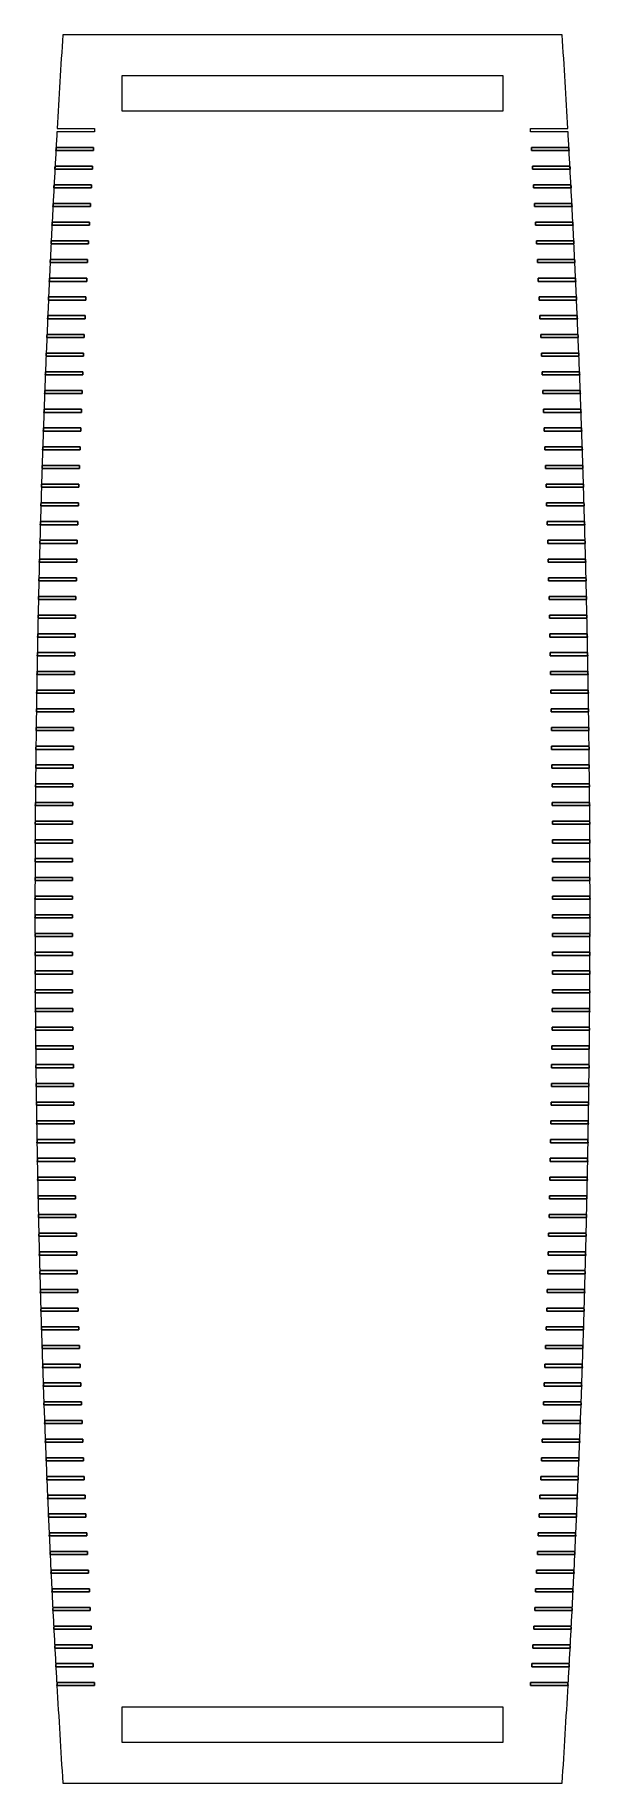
# Model space of a CAD drawing. Header units: millimetres. Extents: x -44 to 44, y -140 to 140.
import ezdxf

# ---------------------------------------------------------------- set-up
doc = ezdxf.new("R2010")
doc.units = ezdxf.units.MM

msp = doc.modelspace()

# ---------------------------------------------------------------- linework, layer by layer
at = {"color": 1, "lineweight": 0}
msp.add_lwpolyline([(40.93, 124.5), (34.93, 124.5), (34.93, 125), (40.91, 125, 0.001708), (40, 140), (-40, 140, 0.001708), (-40.91, 125), (-34.93, 125), (-34.93, 124.5), (-40.93, 124.5, 0.000341), (-41.1, 121.5, 0.000341), (-41.26, 118.51, 0.000341), (-41.42, 115.51, 0.000341), (-41.58, 112.52, 0.000341), (-41.73, 109.52, 0.000341), (-41.88, 106.52, 0.000341), (-42.02, 103.53, 0.000341), (-42.16, 100.53, 0.000341), (-42.3, 97.53, 0.000341), (-42.43, 94.54, 0.000341), (-42.55, 91.54, 0.000341), (-42.68, 88.54, 0.000341), (-42.8, 85.54, 0.000341), (-42.91, 82.55, 0.000341), (-43.02, 79.55, 0.000341), (-43.13, 76.55, 0.000341), (-43.23, 73.55, 0.000341), (-43.33, 70.55, 0.000341), (-43.42, 67.56, 0.000341), (-43.51, 64.56, 0.000341), (-43.6, 61.56, 0.000341), (-43.68, 58.56, 0.000341), (-43.76, 55.56, 0.000341), (-43.83, 52.56, 0.000341), (-43.9, 49.56, 0.000341), (-43.97, 46.56, 0.000341), (-44.03, 43.56, 0.000341), (-44.09, 40.56, 0.000341), (-44.14, 37.56, 0.000341), (-44.19, 34.57, 0.000341), (-44.23, 31.57, 0.000341), (-44.27, 28.57, 0.000341), (-44.31, 25.57, 0.000341), (-44.34, 22.57, 0.000341), (-44.37, 19.57, 0.000341), (-44.4, 16.57, 0.000341), (-44.42, 13.57, 0.000341), (-44.43, 10.57, 0.000341), (-44.45, 7.57, 0.000341), (-44.45, 4.57, 0.000341), (-44.46, 1.57, 0.000341), (-44.46, -1.43, 0.000341), (-44.45, -4.43, 0.000341), (-44.45, -7.43, 0.000341), (-44.43, -10.43, 0.000341), (-44.42, -13.43, 0.000341), (-44.4, -16.43, 0.000341), (-44.37, -19.43, 0.000341), (-44.34, -22.43, 0.000341), (-44.31, -25.43, 0.000341), (-44.28, -28.43, 0.000341), (-44.23, -31.43, 0.000341), (-44.19, -34.43, 0.000341), (-44.14, -37.43, 0.000341), (-44.09, -40.43, 0.000341), (-44.03, -43.43, 0.000341), (-43.97, -46.43, 0.000341), (-43.9, -49.43, 0.000341), (-43.83, -52.43, 0.000341), (-43.76, -55.43, 0.000341), (-43.68, -58.43, 0.000341), (-43.6, -61.43, 0.000341), (-43.52, -64.42, 0.000341), (-43.43, -67.42, 0.000341), (-43.33, -70.42, 0.000341), (-43.23, -73.42, 0.000341), (-43.13, -76.42, 0.000341), (-43.03, -79.42, 0.000341), (-42.91, -82.41, 0.000341), (-42.8, -85.41, 0.000341), (-42.68, -88.41, 0.000341), (-42.56, -91.41, 0.000341), (-42.43, -94.4, 0.000341), (-42.3, -97.4, 0.000341), (-42.17, -100.4, 0.000341), (-42.03, -103.4, 0.000341), (-41.89, -106.39, 0.000341), (-41.74, -109.39, 0.000341), (-41.59, -112.38, 0.000341), (-41.43, -115.38, 0.000341), (-41.27, -118.38, 0.000341), (-41.11, -121.37, 0.000341), (-40.94, -124.37, 0.00178), (-40, -140), (40, -140, 0.00178), (40.94, -124.37, 0.000341), (41.11, -121.37, 0.000341), (41.27, -118.38, 0.000341), (41.43, -115.38, 0.000341), (41.59, -112.38, 0.000341), (41.74, -109.39, 0.000341), (41.89, -106.39, 0.000341), (42.03, -103.4, 0.000341), (42.17, -100.4, 0.000341), (42.3, -97.4, 0.000341), (42.43, -94.4, 0.000341), (42.56, -91.41, 0.000341), (42.68, -88.41, 0.000341), (42.8, -85.41, 0.000341), (42.91, -82.41, 0.000341), (43.03, -79.42, 0.000341), (43.13, -76.42, 0.000341), (43.23, -73.42, 0.000341), (43.33, -70.42, 0.000341), (43.43, -67.42, 0.000341), (43.52, -64.42, 0.000341), (43.6, -61.43, 0.000341), (43.68, -58.43, 0.000341), (43.76, -55.43, 0.000341), (43.83, -52.43, 0.000341), (43.9, -49.43, 0.000341), (43.97, -46.43, 0.000341), (44.03, -43.43, 0.000341), (44.09, -40.43, 0.000341), (44.14, -37.43, 0.000341), (44.19, -34.43, 0.000341), (44.23, -31.43, 0.000341), (44.28, -28.43, 0.000341), (44.31, -25.43, 0.000341), (44.34, -22.43, 0.000341), (44.37, -19.43, 0.000341), (44.4, -16.43, 0.000341), (44.42, -13.43, 0.000341), (44.43, -10.43, 0.000341), (44.45, -7.43, 0.000341), (44.45, -4.43, 0.000341), (44.46, -1.43, 0.000341), (44.46, 1.57, 0.000341), (44.45, 4.57, 0.000341), (44.45, 7.57, 0.000341), (44.43, 10.57, 0.000341), (44.42, 13.57, 0.000341), (44.4, 16.57, 0.000341), (44.37, 19.57, 0.000341), (44.34, 22.57, 0.000341), (44.31, 25.57, 0.000341), (44.27, 28.57, 0.000341), (44.23, 31.57, 0.000341), (44.19, 34.57, 0.000341), (44.14, 37.56, 0.000341), (44.09, 40.56, 0.000341), (44.03, 43.56, 0.000341), (43.97, 46.56, 0.000341), (43.9, 49.56, 0.000341), (43.83, 52.56, 0.000341), (43.76, 55.56, 0.000341), (43.68, 58.56, 0.000341), (43.6, 61.56, 0.000341), (43.51, 64.56, 0.000341), (43.42, 67.56, 0.000341), (43.33, 70.55, 0.000341), (43.23, 73.55, 0.000341), (43.13, 76.55, 0.000341), (43.02, 79.55, 0.000341), (42.91, 82.55, 0.000341), (42.8, 85.54, 0.000341), (42.68, 88.54, 0.000341), (42.55, 91.54, 0.000341), (42.43, 94.54, 0.000341), (42.3, 97.53, 0.000341), (42.16, 100.53, 0.000341), (42.02, 103.53, 0.000341), (41.88, 106.52, 0.000341), (41.73, 109.52, 0.000341), (41.58, 112.52, 0.000341), (41.42, 115.51, 0.000341), (41.26, 118.51, 0.000341), (41.1, 121.5, 0.000341)], format="xyb", close=True, dxfattribs=at)
for points in [[(41.1, 121.5, 0.000341), (40.93, 124.5), (34.93, 124.5), (34.93, 125), (40.91, 125, 0.001708), (40, 140), (-40, 140, 0.001708), (-40.91, 125), (-34.93, 125), (-34.93, 124.5), (-40.93, 124.5, 0.000341), (-41.1, 121.5)], [(-40.94, -124.37, 0.00178), (-40, -140), (40, -140, 0.00178), (40.94, -124.37)]]:
    msp.add_lwpolyline(points, format="xyb", dxfattribs=at)
at = {"color": 2, "lineweight": 0}
for points in [[(-30.5, 127.8), (-30.5, 133.5), (30.5, 133.5), (30.5, 127.8)], [(-30.5, -133.5), (-30.5, -127.8), (30.5, -127.8), (30.5, -133.5)]]:
    msp.add_lwpolyline(points, close=True, dxfattribs=at)
at = {"color": 5, "lineweight": 0}
for points in [[(-41.1, 121.5), (-35.1, 121.5), (-35.1, 122), (-41.07, 122, 0.000057)], [(-41.07, 122), (-35.1, 122), (-35.1, 121.5), (-41.1, 121.5, -0.000057)], [(41.1, 121.5, 0.000057), (41.07, 122), (35.1, 122), (35.1, 121.5)], [(35.1, 121.5), (35.1, 122), (41.07, 122, -0.000057), (41.1, 121.5)], [(-41.26, 118.51), (-35.26, 118.51), (-35.26, 119.01), (-41.24, 119.01, 0.000057)], [(-41.24, 119.01), (-35.26, 119.01), (-35.26, 118.51), (-41.26, 118.51, -0.000057)], [(41.26, 118.51, 0.000057), (41.24, 119.01), (35.26, 119.01), (35.26, 118.51)], [(35.26, 118.51), (35.26, 119.01), (41.24, 119.01, -0.000057), (41.26, 118.51)], [(-41.42, 115.51), (-35.42, 115.51), (-35.42, 116.01), (-41.4, 116.01, 0.000057)], [(-41.4, 116.01), (-35.42, 116.01), (-35.42, 115.51), (-41.42, 115.51, -0.000057)], [(41.42, 115.51, 0.000057), (41.4, 116.01), (35.42, 116.01), (35.42, 115.51)], [(35.42, 115.51), (35.42, 116.01), (41.4, 116.01, -0.000057), (41.42, 115.51)], [(-41.58, 112.52), (-35.58, 112.52), (-35.58, 113.02), (-41.55, 113.02, 0.000057)], [(-41.55, 113.02), (-35.58, 113.02), (-35.58, 112.52), (-41.58, 112.52, -0.000057)], [(41.58, 112.52, 0.000057), (41.55, 113.02), (35.58, 113.02), (35.58, 112.52)], [(35.58, 112.52), (35.58, 113.02), (41.55, 113.02, -0.000057), (41.58, 112.52)], [(-41.73, 109.52), (-35.73, 109.52), (-35.73, 110.02), (-41.7, 110.02, 0.000057)], [(-41.7, 110.02), (-35.73, 110.02), (-35.73, 109.52), (-41.73, 109.52, -0.000057)], [(41.73, 109.52, 0.000057), (41.7, 110.02), (35.73, 110.02), (35.73, 109.52)], [(35.73, 109.52), (35.73, 110.02), (41.7, 110.02, -0.000057), (41.73, 109.52)], [(-41.88, 106.52), (-35.88, 106.52), (-35.88, 107.02), (-41.85, 107.02, 0.000057)], [(-41.85, 107.02), (-35.88, 107.02), (-35.88, 106.52), (-41.88, 106.52, -0.000057)], [(41.88, 106.52, 0.000057), (41.85, 107.02), (35.88, 107.02), (35.88, 106.52)], [(35.88, 106.52), (35.88, 107.02), (41.85, 107.02, -0.000057), (41.88, 106.52)], [(-42.02, 103.53), (-36.02, 103.53), (-36.02, 104.03), (-41.99, 104.03, 0.000057)], [(-41.99, 104.03), (-36.02, 104.03), (-36.02, 103.53), (-42.02, 103.53, -0.000057)], [(42.02, 103.53, 0.000057), (41.99, 104.03), (36.02, 104.03), (36.02, 103.53)], [(36.02, 103.53), (36.02, 104.03), (41.99, 104.03, -0.000057), (42.02, 103.53)], [(-42.16, 100.53), (-36.16, 100.53), (-36.16, 101.03), (-42.13, 101.03, 0.000057)], [(-42.13, 101.03), (-36.16, 101.03), (-36.16, 100.53), (-42.16, 100.53, -0.000057)], [(42.16, 100.53, 0.000057), (42.13, 101.03), (36.16, 101.03), (36.16, 100.53)], [(36.16, 100.53), (36.16, 101.03), (42.13, 101.03, -0.000057), (42.16, 100.53)], [(-42.3, 97.53), (-36.3, 97.53), (-36.3, 98.03), (-42.27, 98.03, 0.000057)], [(-42.27, 98.03), (-36.3, 98.03), (-36.3, 97.53), (-42.3, 97.53, -0.000057)], [(42.3, 97.53, 0.000057), (42.27, 98.03), (36.3, 98.03), (36.3, 97.53)], [(36.3, 97.53), (36.3, 98.03), (42.27, 98.03, -0.000057), (42.3, 97.53)], [(-42.43, 94.54), (-36.43, 94.54), (-36.43, 95.04), (-42.4, 95.04, 0.000057)], [(-42.4, 95.04), (-36.43, 95.04), (-36.43, 94.54), (-42.43, 94.54, -0.000057)], [(42.43, 94.54, 0.000057), (42.4, 95.04), (36.43, 95.04), (36.43, 94.54)], [(36.43, 94.54), (36.43, 95.04), (42.4, 95.04, -0.000057), (42.43, 94.54)], [(-42.55, 91.54), (-36.55, 91.54), (-36.55, 92.04), (-42.53, 92.04, 0.000057)], [(-42.53, 92.04), (-36.55, 92.04), (-36.55, 91.54), (-42.55, 91.54, -0.000057)], [(42.55, 91.54, 0.000057), (42.53, 92.04), (36.55, 92.04), (36.55, 91.54)], [(36.55, 91.54), (36.55, 92.04), (42.53, 92.04, -0.000057), (42.55, 91.54)], [(-42.68, 88.54), (-36.68, 88.54), (-36.68, 89.04), (-42.65, 89.04, 0.000057)], [(-42.65, 89.04), (-36.68, 89.04), (-36.68, 88.54), (-42.68, 88.54, -0.000057)], [(42.68, 88.54, 0.000057), (42.65, 89.04), (36.68, 89.04), (36.68, 88.54)], [(36.68, 88.54), (36.68, 89.04), (42.65, 89.04, -0.000057), (42.68, 88.54)], [(-42.8, 85.54), (-36.8, 85.54), (-36.8, 86.04), (-42.77, 86.04, 0.000057)], [(-42.77, 86.04), (-36.8, 86.04), (-36.8, 85.54), (-42.8, 85.54, -0.000057)], [(42.8, 85.54, 0.000057), (42.77, 86.04), (36.8, 86.04), (36.8, 85.54)], [(36.8, 85.54), (36.8, 86.04), (42.77, 86.04, -0.000057), (42.8, 85.54)], [(-42.91, 82.55), (-36.91, 82.55), (-36.91, 83.05), (-42.88, 83.05, 0.000057)], [(-42.88, 83.05), (-36.91, 83.05), (-36.91, 82.55), (-42.91, 82.55, -0.000057)], [(42.91, 82.55, 0.000057), (42.88, 83.05), (36.91, 83.05), (36.91, 82.55)], [(36.91, 82.55), (36.91, 83.05), (42.88, 83.05, -0.000057), (42.91, 82.55)], [(-43.02, 79.55), (-37.02, 79.55), (-37.02, 80.05), (-42.99, 80.05, 0.000057)], [(-42.99, 80.05), (-37.02, 80.05), (-37.02, 79.55), (-43.02, 79.55, -0.000057)], [(43.02, 79.55, 0.000057), (42.99, 80.05), (37.02, 80.05), (37.02, 79.55)], [(37.02, 79.55), (37.02, 80.05), (42.99, 80.05, -0.000057), (43.02, 79.55)], [(-43.13, 76.55), (-37.13, 76.55), (-37.13, 77.05), (-43.1, 77.05, 0.000057)], [(-43.1, 77.05), (-37.13, 77.05), (-37.13, 76.55), (-43.13, 76.55, -0.000057)], [(43.13, 76.55, 0.000057), (43.1, 77.05), (37.13, 77.05), (37.13, 76.55)], [(37.13, 76.55), (37.13, 77.05), (43.1, 77.05, -0.000057), (43.13, 76.55)], [(-43.23, 73.55), (-37.23, 73.55), (-37.23, 74.05), (-43.2, 74.05, 0.000057)], [(-43.2, 74.05), (-37.23, 74.05), (-37.23, 73.55), (-43.23, 73.55, -0.000057)], [(43.23, 73.55, 0.000057), (43.2, 74.05), (37.23, 74.05), (37.23, 73.55)], [(37.23, 73.55), (37.23, 74.05), (43.2, 74.05, -0.000057), (43.23, 73.55)], [(-43.33, 70.55), (-37.33, 70.55), (-37.33, 71.05), (-43.3, 71.05, 0.000057)], [(-43.3, 71.05), (-37.33, 71.05), (-37.33, 70.55), (-43.33, 70.55, -0.000057)], [(43.33, 70.55, 0.000057), (43.3, 71.05), (37.33, 71.05), (37.33, 70.55)], [(37.33, 70.55), (37.33, 71.05), (43.3, 71.05, -0.000057), (43.33, 70.55)], [(-43.42, 67.56), (-37.42, 67.56), (-37.42, 68.06), (-43.39, 68.06, 0.000057)], [(-43.39, 68.06), (-37.42, 68.06), (-37.42, 67.56), (-43.42, 67.56, -0.000057)], [(43.42, 67.56, 0.000057), (43.39, 68.06), (37.42, 68.06), (37.42, 67.56)], [(37.42, 67.56), (37.42, 68.06), (43.39, 68.06, -0.000057), (43.42, 67.56)], [(-43.51, 64.56), (-37.51, 64.56), (-37.51, 65.06), (-43.48, 65.06, 0.000057)], [(-43.48, 65.06), (-37.51, 65.06), (-37.51, 64.56), (-43.51, 64.56, -0.000057)], [(43.51, 64.56, 0.000057), (43.48, 65.06), (37.51, 65.06), (37.51, 64.56)], [(37.51, 64.56), (37.51, 65.06), (43.48, 65.06, -0.000057), (43.51, 64.56)], [(-43.6, 61.56), (-37.6, 61.56), (-37.6, 62.06), (-43.57, 62.06, 0.000057)], [(-43.57, 62.06), (-37.6, 62.06), (-37.6, 61.56), (-43.6, 61.56, -0.000057)], [(43.6, 61.56, 0.000057), (43.57, 62.06), (37.6, 62.06), (37.6, 61.56)], [(37.6, 61.56), (37.6, 62.06), (43.57, 62.06, -0.000057), (43.6, 61.56)], [(-43.68, 58.56), (-37.68, 58.56), (-37.68, 59.06), (-43.65, 59.06, 0.000057)], [(-43.65, 59.06), (-37.68, 59.06), (-37.68, 58.56), (-43.68, 58.56, -0.000057)], [(43.68, 58.56, 0.000057), (43.65, 59.06), (37.68, 59.06), (37.68, 58.56)], [(37.68, 58.56), (37.68, 59.06), (43.65, 59.06, -0.000057), (43.68, 58.56)], [(-43.76, 55.56), (-37.76, 55.56), (-37.76, 56.06), (-43.73, 56.06, 0.000057)], [(-43.73, 56.06), (-37.76, 56.06), (-37.76, 55.56), (-43.76, 55.56, -0.000057)], [(43.76, 55.56, 0.000057), (43.73, 56.06), (37.76, 56.06), (37.76, 55.56)], [(37.76, 55.56), (37.76, 56.06), (43.73, 56.06, -0.000057), (43.76, 55.56)], [(-43.83, 52.56), (-37.83, 52.56), (-37.83, 53.06), (-43.8, 53.06, 0.000057)], [(-43.8, 53.06), (-37.83, 53.06), (-37.83, 52.56), (-43.83, 52.56, -0.000057)], [(43.83, 52.56, 0.000057), (43.8, 53.06), (37.83, 53.06), (37.83, 52.56)], [(37.83, 52.56), (37.83, 53.06), (43.8, 53.06, -0.000057), (43.83, 52.56)], [(-43.9, 49.56), (-37.9, 49.56), (-37.9, 50.06), (-43.87, 50.06, 0.000057)], [(-43.87, 50.06), (-37.9, 50.06), (-37.9, 49.56), (-43.9, 49.56, -0.000057)], [(43.9, 49.56, 0.000057), (43.87, 50.06), (37.9, 50.06), (37.9, 49.56)], [(37.9, 49.56), (37.9, 50.06), (43.87, 50.06, -0.000057), (43.9, 49.56)], [(-43.97, 46.56), (-37.97, 46.56), (-37.97, 47.06), (-43.94, 47.06, 0.000057)], [(-43.94, 47.06), (-37.97, 47.06), (-37.97, 46.56), (-43.97, 46.56, -0.000057)], [(43.97, 46.56, 0.000057), (43.94, 47.06), (37.97, 47.06), (37.97, 46.56)], [(37.97, 46.56), (37.97, 47.06), (43.94, 47.06, -0.000057), (43.97, 46.56)], [(-44.03, 43.56), (-38.03, 43.56), (-38.03, 44.06), (-44, 44.06, 0.000057)], [(-44, 44.06), (-38.03, 44.06), (-38.03, 43.56), (-44.03, 43.56, -0.000057)], [(44.03, 43.56, 0.000057), (44, 44.06), (38.03, 44.06), (38.03, 43.56)], [(38.03, 43.56), (38.03, 44.06), (44, 44.06, -0.000057), (44.03, 43.56)], [(-44.09, 40.56), (-38.09, 40.56), (-38.09, 41.06), (-44.06, 41.06, 0.000057)], [(-44.06, 41.06), (-38.09, 41.06), (-38.09, 40.56), (-44.09, 40.56, -0.000057)], [(44.09, 40.56, 0.000057), (44.06, 41.06), (38.09, 41.06), (38.09, 40.56)], [(38.09, 40.56), (38.09, 41.06), (44.06, 41.06, -0.000057), (44.09, 40.56)], [(-44.14, 37.56), (-38.14, 37.56), (-38.14, 38.06), (-44.11, 38.06, 0.000057)], [(-44.11, 38.06), (-38.14, 38.06), (-38.14, 37.56), (-44.14, 37.56, -0.000057)], [(44.14, 37.56, 0.000057), (44.11, 38.06), (38.14, 38.06), (38.14, 37.56)], [(38.14, 37.56), (38.14, 38.06), (44.11, 38.06, -0.000057), (44.14, 37.56)], [(-44.19, 34.57), (-38.19, 34.57), (-38.19, 35.07), (-44.16, 35.07, 0.000057)], [(-44.16, 35.07), (-38.19, 35.07), (-38.19, 34.57), (-44.19, 34.57, -0.000057)], [(44.19, 34.57, 0.000057), (44.16, 35.07), (38.19, 35.07), (38.19, 34.57)], [(38.19, 34.57), (38.19, 35.07), (44.16, 35.07, -0.000057), (44.19, 34.57)], [(-44.23, 31.57), (-38.23, 31.57), (-38.23, 32.07), (-44.2, 32.07, 0.000057)], [(-44.2, 32.07), (-38.23, 32.07), (-38.23, 31.57), (-44.23, 31.57, -0.000057)], [(44.23, 31.57, 0.000057), (44.2, 32.07), (38.23, 32.07), (38.23, 31.57)], [(38.23, 31.57), (38.23, 32.07), (44.2, 32.07, -0.000057), (44.23, 31.57)], [(-44.27, 28.57), (-38.27, 28.57), (-38.27, 29.07), (-44.25, 29.07, 0.000057)], [(-44.25, 29.07), (-38.27, 29.07), (-38.27, 28.57), (-44.27, 28.57, -0.000057)], [(44.27, 28.57, 0.000057), (44.25, 29.07), (38.27, 29.07), (38.27, 28.57)], [(38.27, 28.57), (38.27, 29.07), (44.25, 29.07, -0.000057), (44.27, 28.57)], [(-44.31, 25.57), (-38.31, 25.57), (-38.31, 26.07), (-44.28, 26.07, 0.000057)], [(-44.28, 26.07), (-38.31, 26.07), (-38.31, 25.57), (-44.31, 25.57, -0.000057)], [(44.31, 25.57, 0.000057), (44.28, 26.07), (38.31, 26.07), (38.31, 25.57)], [(38.31, 25.57), (38.31, 26.07), (44.28, 26.07, -0.000057), (44.31, 25.57)], [(-44.34, 22.57), (-38.34, 22.57), (-38.34, 23.07), (-44.31, 23.07, 0.000057)], [(-44.31, 23.07), (-38.34, 23.07), (-38.34, 22.57), (-44.34, 22.57, -0.000057)], [(44.34, 22.57, 0.000057), (44.31, 23.07), (38.34, 23.07), (38.34, 22.57)], [(38.34, 22.57), (38.34, 23.07), (44.31, 23.07, -0.000057), (44.34, 22.57)], [(-44.37, 19.57), (-38.37, 19.57), (-38.37, 20.07), (-44.34, 20.07, 0.000057)], [(-44.34, 20.07), (-38.37, 20.07), (-38.37, 19.57), (-44.37, 19.57, -0.000057)], [(44.37, 19.57, 0.000057), (44.34, 20.07), (38.37, 20.07), (38.37, 19.57)], [(38.37, 19.57), (38.37, 20.07), (44.34, 20.07, -0.000057), (44.37, 19.57)], [(-44.4, 16.57), (-38.4, 16.57), (-38.4, 17.07), (-44.37, 17.07, 0.000057)], [(-44.37, 17.07), (-38.4, 17.07), (-38.4, 16.57), (-44.4, 16.57, -0.000057)], [(44.4, 16.57, 0.000057), (44.37, 17.07), (38.4, 17.07), (38.4, 16.57)], [(38.4, 16.57), (38.4, 17.07), (44.37, 17.07, -0.000057), (44.4, 16.57)], [(-44.42, 13.57), (-38.42, 13.57), (-38.42, 14.07), (-44.39, 14.07, 0.000057)], [(-44.39, 14.07), (-38.42, 14.07), (-38.42, 13.57), (-44.42, 13.57, -0.000057)], [(44.42, 13.57, 0.000057), (44.39, 14.07), (38.42, 14.07), (38.42, 13.57)], [(38.42, 13.57), (38.42, 14.07), (44.39, 14.07, -0.000057), (44.42, 13.57)], [(-44.43, 10.57), (-38.43, 10.57), (-38.43, 11.07), (-44.41, 11.07, 0.000057)], [(-44.41, 11.07), (-38.43, 11.07), (-38.43, 10.57), (-44.43, 10.57, -0.000057)], [(44.43, 10.57, 0.000057), (44.41, 11.07), (38.43, 11.07), (38.43, 10.57)], [(38.43, 10.57), (38.43, 11.07), (44.41, 11.07, -0.000057), (44.43, 10.57)], [(-44.45, 7.57), (-38.45, 7.57), (-38.45, 8.07), (-44.42, 8.07, 0.000057)], [(-44.42, 8.07), (-38.45, 8.07), (-38.45, 7.57), (-44.45, 7.57, -0.000057)], [(44.45, 7.57, 0.000057), (44.42, 8.07), (38.45, 8.07), (38.45, 7.57)], [(38.45, 7.57), (38.45, 8.07), (44.42, 8.07, -0.000057), (44.45, 7.57)], [(-44.45, 4.57), (-38.45, 4.57), (-38.45, 5.07), (-44.43, 5.07, 0.000057)], [(-44.43, 5.07), (-38.45, 5.07), (-38.45, 4.57), (-44.45, 4.57, -0.000057)], [(44.45, 4.57, 0.000057), (44.43, 5.07), (38.45, 5.07), (38.45, 4.57)], [(38.45, 4.57), (38.45, 5.07), (44.43, 5.07, -0.000057), (44.45, 4.57)], [(-44.46, 1.57), (-38.46, 1.57), (-38.46, 2.07), (-44.43, 2.07, 0.000057)], [(-44.43, 2.07), (-38.46, 2.07), (-38.46, 1.57), (-44.46, 1.57, -0.000057)], [(44.46, 1.57, 0.000057), (44.43, 2.07), (38.46, 2.07), (38.46, 1.57)], [(38.46, 1.57), (38.46, 2.07), (44.43, 2.07, -0.000057), (44.46, 1.57)], [(-44.46, -1.43), (-38.46, -1.43), (-38.46, -0.93), (-44.43, -0.93, 0.000057)], [(-44.43, -0.93), (-38.46, -0.93), (-38.46, -1.43), (-44.46, -1.43, -0.000057)], [(44.46, -1.43, 0.000057), (44.43, -0.93), (38.46, -0.93), (38.46, -1.43)], [(38.46, -1.43), (38.46, -0.93), (44.43, -0.93, -0.000057), (44.46, -1.43)], [(-44.45, -4.43), (-38.45, -4.43), (-38.45, -3.93), (-44.43, -3.93, 0.000057)], [(-44.43, -3.93), (-38.45, -3.93), (-38.45, -4.43), (-44.45, -4.43, -0.000057)], [(44.45, -4.43, 0.000057), (44.43, -3.93), (38.45, -3.93), (38.45, -4.43)], [(38.45, -4.43), (38.45, -3.93), (44.43, -3.93, -0.000057), (44.45, -4.43)], [(-44.45, -7.43), (-38.45, -7.43), (-38.45, -6.93), (-44.42, -6.93, 0.000057)], [(-44.42, -6.93), (-38.45, -6.93), (-38.45, -7.43), (-44.45, -7.43, -0.000057)], [(44.45, -7.43, 0.000057), (44.42, -6.93), (38.45, -6.93), (38.45, -7.43)], [(38.45, -7.43), (38.45, -6.93), (44.42, -6.93, -0.000057), (44.45, -7.43)], [(-44.43, -10.43), (-38.43, -10.43), (-38.43, -9.93), (-44.41, -9.93, 0.000057)], [(-44.41, -9.93), (-38.43, -9.93), (-38.43, -10.43), (-44.43, -10.43, -0.000057)], [(44.43, -10.43, 0.000057), (44.41, -9.93), (38.43, -9.93), (38.43, -10.43)], [(38.43, -10.43), (38.43, -9.93), (44.41, -9.93, -0.000057), (44.43, -10.43)], [(-44.42, -13.43), (-38.42, -13.43), (-38.42, -12.93), (-44.39, -12.93, 0.000057)], [(-44.39, -12.93), (-38.42, -12.93), (-38.42, -13.43), (-44.42, -13.43, -0.000057)], [(44.42, -13.43, 0.000057), (44.39, -12.93), (38.42, -12.93), (38.42, -13.43)], [(38.42, -13.43), (38.42, -12.93), (44.39, -12.93, -0.000057), (44.42, -13.43)], [(-44.4, -16.43), (-38.4, -16.43), (-38.4, -15.93), (-44.37, -15.93, 0.000057)], [(-44.37, -15.93), (-38.4, -15.93), (-38.4, -16.43), (-44.4, -16.43, -0.000057)], [(44.4, -16.43, 0.000057), (44.37, -15.93), (38.4, -15.93), (38.4, -16.43)], [(38.4, -16.43), (38.4, -15.93), (44.37, -15.93, -0.000057), (44.4, -16.43)], [(-44.37, -19.43), (-38.37, -19.43), (-38.37, -18.93), (-44.34, -18.93, 0.000057)], [(-44.34, -18.93), (-38.37, -18.93), (-38.37, -19.43), (-44.37, -19.43, -0.000057)], [(44.37, -19.43, 0.000057), (44.34, -18.93), (38.37, -18.93), (38.37, -19.43)], [(38.37, -19.43), (38.37, -18.93), (44.34, -18.93, -0.000057), (44.37, -19.43)], [(-44.34, -22.43), (-38.34, -22.43), (-38.34, -21.93), (-44.32, -21.93, 0.000057)], [(-44.32, -21.93), (-38.34, -21.93), (-38.34, -22.43), (-44.34, -22.43, -0.000057)], [(44.34, -22.43, 0.000057), (44.32, -21.93), (38.34, -21.93), (38.34, -22.43)], [(38.34, -22.43), (38.34, -21.93), (44.32, -21.93, -0.000057), (44.34, -22.43)], [(-44.31, -25.43), (-38.31, -25.43), (-38.31, -24.93), (-44.28, -24.93, 0.000057)], [(-44.28, -24.93), (-38.31, -24.93), (-38.31, -25.43), (-44.31, -25.43, -0.000057)], [(44.31, -25.43, 0.000057), (44.28, -24.93), (38.31, -24.93), (38.31, -25.43)], [(38.31, -25.43), (38.31, -24.93), (44.28, -24.93, -0.000057), (44.31, -25.43)], [(-44.28, -28.43), (-38.28, -28.43), (-38.28, -27.93), (-44.25, -27.93, 0.000057)], [(-44.25, -27.93), (-38.28, -27.93), (-38.28, -28.43), (-44.28, -28.43, -0.000057)], [(44.28, -28.43, 0.000057), (44.25, -27.93), (38.28, -27.93), (38.28, -28.43)], [(38.28, -28.43), (38.28, -27.93), (44.25, -27.93, -0.000057), (44.28, -28.43)], [(-44.23, -31.43), (-38.23, -31.43), (-38.23, -30.93), (-44.21, -30.93, 0.000057)], [(-44.21, -30.93), (-38.23, -30.93), (-38.23, -31.43), (-44.23, -31.43, -0.000057)], [(44.23, -31.43, 0.000057), (44.21, -30.93), (38.23, -30.93), (38.23, -31.43)], [(38.23, -31.43), (38.23, -30.93), (44.21, -30.93, -0.000057), (44.23, -31.43)], [(-44.19, -34.43), (-38.19, -34.43), (-38.19, -33.93), (-44.16, -33.93, 0.000057)], [(-44.16, -33.93), (-38.19, -33.93), (-38.19, -34.43), (-44.19, -34.43, -0.000057)], [(44.19, -34.43, 0.000057), (44.16, -33.93), (38.19, -33.93), (38.19, -34.43)], [(38.19, -34.43), (38.19, -33.93), (44.16, -33.93, -0.000057), (44.19, -34.43)], [(-44.14, -37.43), (-38.14, -37.43), (-38.14, -36.93), (-44.11, -36.93, 0.000057)], [(-44.11, -36.93), (-38.14, -36.93), (-38.14, -37.43), (-44.14, -37.43, -0.000057)], [(44.14, -37.43, 0.000057), (44.11, -36.93), (38.14, -36.93), (38.14, -37.43)], [(38.14, -37.43), (38.14, -36.93), (44.11, -36.93, -0.000057), (44.14, -37.43)], [(-44.09, -40.43), (-38.09, -40.43), (-38.09, -39.93), (-44.06, -39.93, 0.000057)], [(-44.06, -39.93), (-38.09, -39.93), (-38.09, -40.43), (-44.09, -40.43, -0.000057)], [(44.09, -40.43, 0.000057), (44.06, -39.93), (38.09, -39.93), (38.09, -40.43)], [(38.09, -40.43), (38.09, -39.93), (44.06, -39.93, -0.000057), (44.09, -40.43)], [(-44.03, -43.43), (-38.03, -43.43), (-38.03, -42.93), (-44, -42.93, 0.000057)], [(-44, -42.93), (-38.03, -42.93), (-38.03, -43.43), (-44.03, -43.43, -0.000057)], [(44.03, -43.43, 0.000057), (44, -42.93), (38.03, -42.93), (38.03, -43.43)], [(38.03, -43.43), (38.03, -42.93), (44, -42.93, -0.000057), (44.03, -43.43)], [(-43.97, -46.43), (-37.97, -46.43), (-37.97, -45.93), (-43.94, -45.93, 0.000057)], [(-43.94, -45.93), (-37.97, -45.93), (-37.97, -46.43), (-43.97, -46.43, -0.000057)], [(43.97, -46.43, 0.000057), (43.94, -45.93), (37.97, -45.93), (37.97, -46.43)], [(37.97, -46.43), (37.97, -45.93), (43.94, -45.93, -0.000057), (43.97, -46.43)], [(-43.9, -49.43), (-37.9, -49.43), (-37.9, -48.93), (-43.88, -48.93, 0.000057)], [(-43.88, -48.93), (-37.9, -48.93), (-37.9, -49.43), (-43.9, -49.43, -0.000057)], [(43.9, -49.43, 0.000057), (43.88, -48.93), (37.9, -48.93), (37.9, -49.43)], [(37.9, -49.43), (37.9, -48.93), (43.88, -48.93, -0.000057), (43.9, -49.43)], [(-43.83, -52.43), (-37.83, -52.43), (-37.83, -51.93), (-43.81, -51.93, 0.000057)], [(-43.81, -51.93), (-37.83, -51.93), (-37.83, -52.43), (-43.83, -52.43, -0.000057)], [(43.83, -52.43, 0.000057), (43.81, -51.93), (37.83, -51.93), (37.83, -52.43)], [(37.83, -52.43), (37.83, -51.93), (43.81, -51.93, -0.000057), (43.83, -52.43)], [(-43.76, -55.43), (-37.76, -55.43), (-37.76, -54.93), (-43.73, -54.93, 0.000057)], [(-43.73, -54.93), (-37.76, -54.93), (-37.76, -55.43), (-43.76, -55.43, -0.000057)], [(43.76, -55.43, 0.000057), (43.73, -54.93), (37.76, -54.93), (37.76, -55.43)], [(37.76, -55.43), (37.76, -54.93), (43.73, -54.93, -0.000057), (43.76, -55.43)], [(-43.68, -58.43), (-37.68, -58.43), (-37.68, -57.93), (-43.65, -57.93, 0.000057)], [(-43.65, -57.93), (-37.68, -57.93), (-37.68, -58.43), (-43.68, -58.43, -0.000057)], [(43.68, -58.43, 0.000057), (43.65, -57.93), (37.68, -57.93), (37.68, -58.43)], [(37.68, -58.43), (37.68, -57.93), (43.65, -57.93, -0.000057), (43.68, -58.43)], [(-43.6, -61.43), (-37.6, -61.43), (-37.6, -60.93), (-43.57, -60.93, 0.000057)], [(-43.57, -60.93), (-37.6, -60.93), (-37.6, -61.43), (-43.6, -61.43, -0.000057)], [(43.6, -61.43, 0.000057), (43.57, -60.93), (37.6, -60.93), (37.6, -61.43)], [(37.6, -61.43), (37.6, -60.93), (43.57, -60.93, -0.000057), (43.6, -61.43)], [(-43.52, -64.42), (-37.52, -64.42), (-37.52, -63.92), (-43.49, -63.92, 0.000057)], [(-43.49, -63.92), (-37.52, -63.92), (-37.52, -64.42), (-43.52, -64.42, -0.000057)], [(43.52, -64.42, 0.000057), (43.49, -63.92), (37.52, -63.92), (37.52, -64.42)], [(37.52, -64.42), (37.52, -63.92), (43.49, -63.92, -0.000057), (43.52, -64.42)], [(-43.43, -67.42), (-37.43, -67.42), (-37.43, -66.92), (-43.4, -66.92, 0.000057)], [(-43.4, -66.92), (-37.43, -66.92), (-37.43, -67.42), (-43.43, -67.42, -0.000057)], [(43.43, -67.42, 0.000057), (43.4, -66.92), (37.43, -66.92), (37.43, -67.42)], [(37.43, -67.42), (37.43, -66.92), (43.4, -66.92, -0.000057), (43.43, -67.42)], [(-43.33, -70.42), (-37.33, -70.42), (-37.33, -69.92), (-43.3, -69.92, 0.000057)], [(-43.3, -69.92), (-37.33, -69.92), (-37.33, -70.42), (-43.33, -70.42, -0.000057)], [(43.33, -70.42, 0.000057), (43.3, -69.92), (37.33, -69.92), (37.33, -70.42)], [(37.33, -70.42), (37.33, -69.92), (43.3, -69.92, -0.000057), (43.33, -70.42)], [(-43.23, -73.42), (-37.23, -73.42), (-37.23, -72.92), (-43.21, -72.92, 0.000057)], [(-43.21, -72.92), (-37.23, -72.92), (-37.23, -73.42), (-43.23, -73.42, -0.000057)], [(43.23, -73.42, 0.000057), (43.21, -72.92), (37.23, -72.92), (37.23, -73.42)], [(37.23, -73.42), (37.23, -72.92), (43.21, -72.92, -0.000057), (43.23, -73.42)], [(-43.13, -76.42), (-37.13, -76.42), (-37.13, -75.92), (-43.1, -75.92, 0.000057)], [(-43.1, -75.92), (-37.13, -75.92), (-37.13, -76.42), (-43.13, -76.42, -0.000057)], [(43.13, -76.42, 0.000057), (43.1, -75.92), (37.13, -75.92), (37.13, -76.42)], [(37.13, -76.42), (37.13, -75.92), (43.1, -75.92, -0.000057), (43.13, -76.42)], [(-43.03, -79.42), (-37.03, -79.42), (-37.03, -78.92), (-43, -78.92, 0.000057)], [(-43, -78.92), (-37.03, -78.92), (-37.03, -79.42), (-43.03, -79.42, -0.000057)], [(43.03, -79.42, 0.000057), (43, -78.92), (37.03, -78.92), (37.03, -79.42)], [(37.03, -79.42), (37.03, -78.92), (43, -78.92, -0.000057), (43.03, -79.42)], [(-42.91, -82.41), (-36.91, -82.41), (-36.91, -81.91), (-42.89, -81.91, 0.000057)], [(-42.89, -81.91), (-36.91, -81.91), (-36.91, -82.41), (-42.91, -82.41, -0.000057)], [(42.91, -82.41, 0.000057), (42.89, -81.91), (36.91, -81.91), (36.91, -82.41)], [(36.91, -82.41), (36.91, -81.91), (42.89, -81.91, -0.000057), (42.91, -82.41)], [(-42.8, -85.41), (-36.8, -85.41), (-36.8, -84.91), (-42.77, -84.91, 0.000057)], [(-42.77, -84.91), (-36.8, -84.91), (-36.8, -85.41), (-42.8, -85.41, -0.000057)], [(42.8, -85.41, 0.000057), (42.77, -84.91), (36.8, -84.91), (36.8, -85.41)], [(36.8, -85.41), (36.8, -84.91), (42.77, -84.91, -0.000057), (42.8, -85.41)], [(-42.68, -88.41), (-36.68, -88.41), (-36.68, -87.91), (-42.65, -87.91, 0.000057)], [(-42.65, -87.91), (-36.68, -87.91), (-36.68, -88.41), (-42.68, -88.41, -0.000057)], [(42.68, -88.41, 0.000057), (42.65, -87.91), (36.68, -87.91), (36.68, -88.41)], [(36.68, -88.41), (36.68, -87.91), (42.65, -87.91, -0.000057), (42.68, -88.41)], [(-42.56, -91.41), (-36.56, -91.41), (-36.56, -90.91), (-42.53, -90.91, 0.000057)], [(-42.53, -90.91), (-36.56, -90.91), (-36.56, -91.41), (-42.56, -91.41, -0.000057)], [(42.56, -91.41, 0.000057), (42.53, -90.91), (36.56, -90.91), (36.56, -91.41)], [(36.56, -91.41), (36.56, -90.91), (42.53, -90.91, -0.000057), (42.56, -91.41)], [(-42.43, -94.4), (-36.43, -94.4), (-36.43, -93.9), (-42.4, -93.9, 0.000057)], [(-42.4, -93.9), (-36.43, -93.9), (-36.43, -94.4), (-42.43, -94.4, -0.000057)], [(42.43, -94.4, 0.000057), (42.4, -93.9), (36.43, -93.9), (36.43, -94.4)], [(36.43, -94.4), (36.43, -93.9), (42.4, -93.9, -0.000057), (42.43, -94.4)], [(-42.3, -97.4), (-36.3, -97.4), (-36.3, -96.9), (-42.27, -96.9, 0.000057)], [(-42.27, -96.9), (-36.3, -96.9), (-36.3, -97.4), (-42.3, -97.4, -0.000057)], [(42.3, -97.4, 0.000057), (42.27, -96.9), (36.3, -96.9), (36.3, -97.4)], [(36.3, -97.4), (36.3, -96.9), (42.27, -96.9, -0.000057), (42.3, -97.4)], [(-42.17, -100.4), (-36.17, -100.4), (-36.17, -99.9), (-42.14, -99.9, 0.000057)], [(-42.14, -99.9), (-36.17, -99.9), (-36.17, -100.4), (-42.17, -100.4, -0.000057)], [(42.17, -100.4, 0.000057), (42.14, -99.9), (36.17, -99.9), (36.17, -100.4)], [(36.17, -100.4), (36.17, -99.9), (42.14, -99.9, -0.000057), (42.17, -100.4)], [(-42.03, -103.4), (-36.03, -103.4), (-36.03, -102.9), (-42, -102.9, 0.000057)], [(-42, -102.9), (-36.03, -102.9), (-36.03, -103.4), (-42.03, -103.4, -0.000057)], [(42.03, -103.4, 0.000057), (42, -102.9), (36.03, -102.9), (36.03, -103.4)], [(36.03, -103.4), (36.03, -102.9), (42, -102.9, -0.000057), (42.03, -103.4)], [(-41.89, -106.39), (-35.89, -106.39), (-35.89, -105.89), (-41.86, -105.89, 0.000057)], [(-41.86, -105.89), (-35.89, -105.89), (-35.89, -106.39), (-41.89, -106.39, -0.000057)], [(41.89, -106.39, 0.000057), (41.86, -105.89), (35.89, -105.89), (35.89, -106.39)], [(35.89, -106.39), (35.89, -105.89), (41.86, -105.89, -0.000057), (41.89, -106.39)], [(-41.74, -109.39), (-35.74, -109.39), (-35.74, -108.89), (-41.71, -108.89, 0.000057)], [(-41.71, -108.89), (-35.74, -108.89), (-35.74, -109.39), (-41.74, -109.39, -0.000057)], [(41.74, -109.39, 0.000057), (41.71, -108.89), (35.74, -108.89), (35.74, -109.39)], [(35.74, -109.39), (35.74, -108.89), (41.71, -108.89, -0.000057), (41.74, -109.39)], [(-41.59, -112.38), (-35.59, -112.38), (-35.59, -111.88), (-41.56, -111.88, 0.000057)], [(-41.56, -111.88), (-35.59, -111.88), (-35.59, -112.38), (-41.59, -112.38, -0.000057)], [(41.59, -112.38, 0.000057), (41.56, -111.88), (35.59, -111.88), (35.59, -112.38)], [(35.59, -112.38), (35.59, -111.88), (41.56, -111.88, -0.000057), (41.59, -112.38)], [(-41.43, -115.38), (-35.43, -115.38), (-35.43, -114.88), (-41.4, -114.88, 0.000057)], [(-41.4, -114.88), (-35.43, -114.88), (-35.43, -115.38), (-41.43, -115.38, -0.000057)], [(41.43, -115.38, 0.000057), (41.4, -114.88), (35.43, -114.88), (35.43, -115.38)], [(35.43, -115.38), (35.43, -114.88), (41.4, -114.88, -0.000057), (41.43, -115.38)], [(-41.27, -118.38), (-35.27, -118.38), (-35.27, -117.88), (-41.24, -117.88, 0.000057)], [(-41.24, -117.88), (-35.27, -117.88), (-35.27, -118.38), (-41.27, -118.38, -0.000057)], [(41.27, -118.38, 0.000057), (41.24, -117.88), (35.27, -117.88), (35.27, -118.38)], [(35.27, -118.38), (35.27, -117.88), (41.24, -117.88, -0.000057), (41.27, -118.38)], [(-41.11, -121.37), (-35.11, -121.37), (-35.11, -120.87), (-41.08, -120.87, 0.000057)], [(-41.08, -120.87), (-35.11, -120.87), (-35.11, -121.37), (-41.11, -121.37, -0.000057)], [(41.11, -121.37, 0.000057), (41.08, -120.87), (35.11, -120.87), (35.11, -121.37)], [(35.11, -121.37), (35.11, -120.87), (41.08, -120.87, -0.000057), (41.11, -121.37)], [(-40.94, -124.37), (-34.94, -124.37), (-34.94, -123.87), (-40.91, -123.87, 0.000057)], [(-40.91, -123.87), (-34.94, -123.87), (-34.94, -124.37), (-40.94, -124.37, -0.000057)], [(40.94, -124.37, 0.000057), (40.91, -123.87), (34.94, -123.87), (34.94, -124.37)], [(34.94, -124.37), (34.94, -123.87), (40.91, -123.87, -0.000057), (40.94, -124.37)]]:
    msp.add_lwpolyline(points, format="xyb", close=True, dxfattribs=at)

doc.saveas('drawing.dxf')
